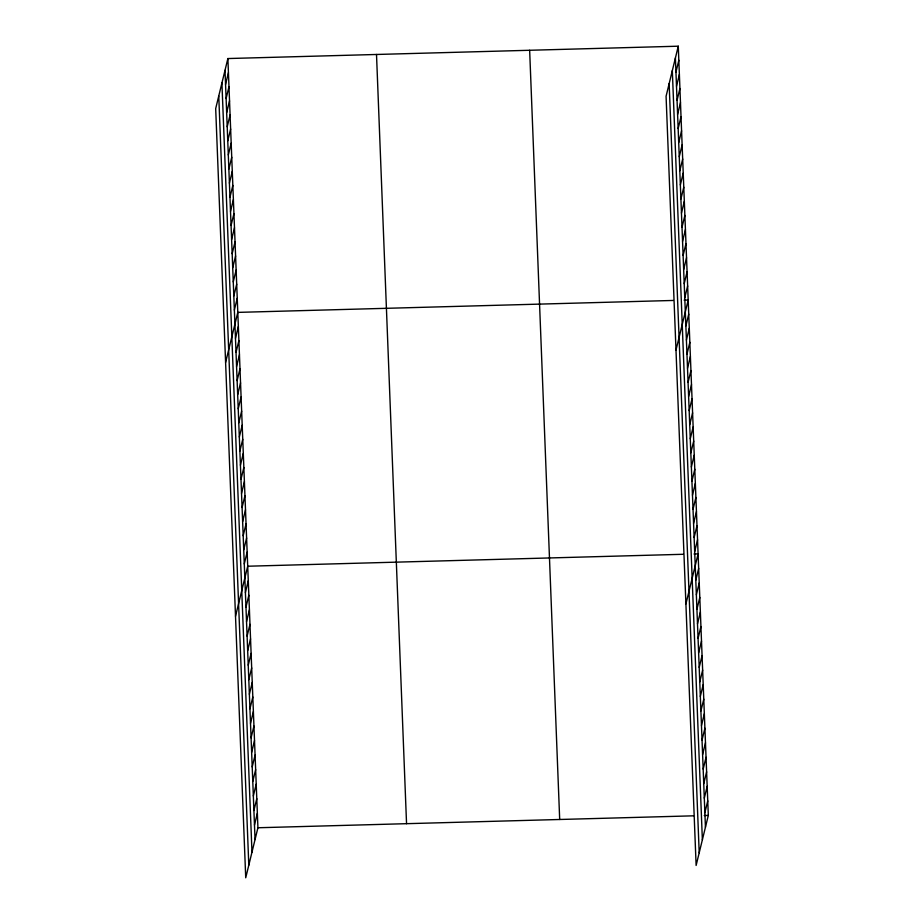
<?xml version="1.0" encoding="UTF-8"?>
<svg xmlns="http://www.w3.org/2000/svg" width="924" height="924" viewBox="0 0 924 924"><rect width="100%" height="100%" fill="white"/><g stroke="black" fill="none" stroke-linecap="round" stroke-linejoin="round"><path stroke-width="1.39" d="M227.882 58.547L215.685 108.582L245.726 877.8L257.923 827.754L227.882 58.547L678.274 46.2L708.315 815.418L696.119 865.453L666.077 96.246L678.274 46.2M225.548 84.442L228.424 72.65M226.103 98.545L228.979 86.752M226.657 112.647L229.533 100.855M227.212 126.75L230.088 114.957M227.754 140.852L230.63 129.06M228.309 154.955L231.185 143.162M228.863 169.057L231.739 157.253M229.406 183.16L232.282 171.356M229.96 197.262L232.836 185.458M230.515 211.365L233.391 199.561M231.058 225.468L233.934 213.663M231.612 239.57L234.488 227.766M232.167 253.673L235.043 241.869M232.709 267.775L235.585 255.971M233.264 281.878L236.14 270.074M233.818 295.98L236.694 284.176M234.361 310.083L237.237 298.279M225.595 362.427L237.791 312.381L673.33 300.45M235.47 338.288L238.346 326.484M236.024 352.379L238.9 340.586M236.567 366.482L239.443 354.689M237.122 380.584L239.997 368.792M237.676 394.687L240.552 382.894M238.219 408.789L241.095 396.997M238.773 422.892L241.649 411.099M239.328 436.994L242.203 425.202M239.87 451.097L242.746 439.304M240.425 465.199L243.301 453.407M240.979 479.302L243.855 467.509M241.522 493.404L244.398 481.612M242.076 507.507L244.952 495.714M242.631 521.61L245.507 509.817M243.174 535.712L246.05 523.92M243.728 549.815L246.604 538.022M244.282 563.917L247.158 552.125M235.505 616.262L247.713 566.227L683.24 554.284M245.403 592.55L248.279 580.757M245.969 607.08L248.845 595.287M246.535 621.609L249.411 609.817M247.101 636.139L249.977 624.347M247.667 650.669L250.543 638.877M248.233 665.199L251.109 653.407M248.799 679.729L251.675 667.936M249.376 694.259L252.252 682.466M249.942 708.789L252.818 696.996M250.508 723.319L253.384 711.526M251.074 737.849L253.95 726.056M251.64 752.379L254.516 740.574M252.206 766.908L255.082 755.104M252.772 781.438L255.648 769.634M253.349 795.968L256.214 784.164M253.915 810.498L256.791 798.694M254.481 825.028L257.357 813.224M675.952 72.095L678.828 60.303M676.507 86.198L679.383 74.405M677.049 100.3L679.925 88.508M677.604 114.403L680.48 102.61M678.158 128.505L681.034 116.713M678.701 142.608L681.577 130.815M679.256 156.71L682.131 144.918M679.81 170.813L682.686 159.02M680.364 184.916L683.229 173.123M680.907 199.018L683.783 187.226M681.462 213.121L684.337 201.328M682.016 227.223L684.892 215.431M682.559 241.326L685.435 229.533M683.113 255.428L685.989 243.636M683.668 269.531L686.544 257.738M684.21 283.633L687.086 271.841M684.765 297.736L687.641 285.943M675.987 350.081L688.195 300.046L684.141 300.15M685.862 325.941L688.738 314.148M686.416 340.044L689.292 328.251M686.971 354.146L689.847 342.342M687.514 368.249L690.39 356.445M688.068 382.351L690.944 370.547M688.623 396.454L691.499 384.65M689.177 410.556L692.041 398.752M689.72 424.659L692.596 412.855M690.274 438.761L693.15 426.957M690.829 452.864L693.705 441.06M691.371 466.966L694.247 455.162M691.926 481.069L694.802 469.265M692.48 495.172L695.356 483.368M693.023 509.274L695.899 497.47M693.577 523.377L696.453 511.573M694.132 537.468L697.008 525.675M694.675 551.57L697.551 539.778M685.908 603.926L698.105 553.88L694.051 553.996M695.795 580.203L698.671 568.41M696.361 594.733L699.237 582.94M696.927 609.263L699.803 597.47M697.505 623.792L700.38 612M698.07 638.322L700.946 626.53M698.636 652.852L701.512 641.06M699.202 667.382L702.078 655.59M699.768 681.912L702.644 670.119M700.334 696.442L703.21 684.649M700.9 710.972L703.776 699.179M701.478 725.502L704.342 713.709M702.044 740.032L704.92 728.239M702.61 754.561L705.486 742.769M703.176 769.091L706.051 757.299M703.741 783.621L706.617 771.829M704.307 798.151L707.183 786.359M704.873 812.681L707.749 800.889M257.923 827.754L693.462 815.823M704.261 815.522L708.315 815.418M675.398 57.993L705.439 827.211M672.326 70.617L702.367 839.835M669.149 83.622L699.202 852.84M529.648 50.277L559.69 819.484M376.507 54.47L406.548 823.688M225.006 70.34L255.047 839.558M221.922 82.964L251.975 852.171M218.757 95.969L248.799 865.176"/></g></svg>
